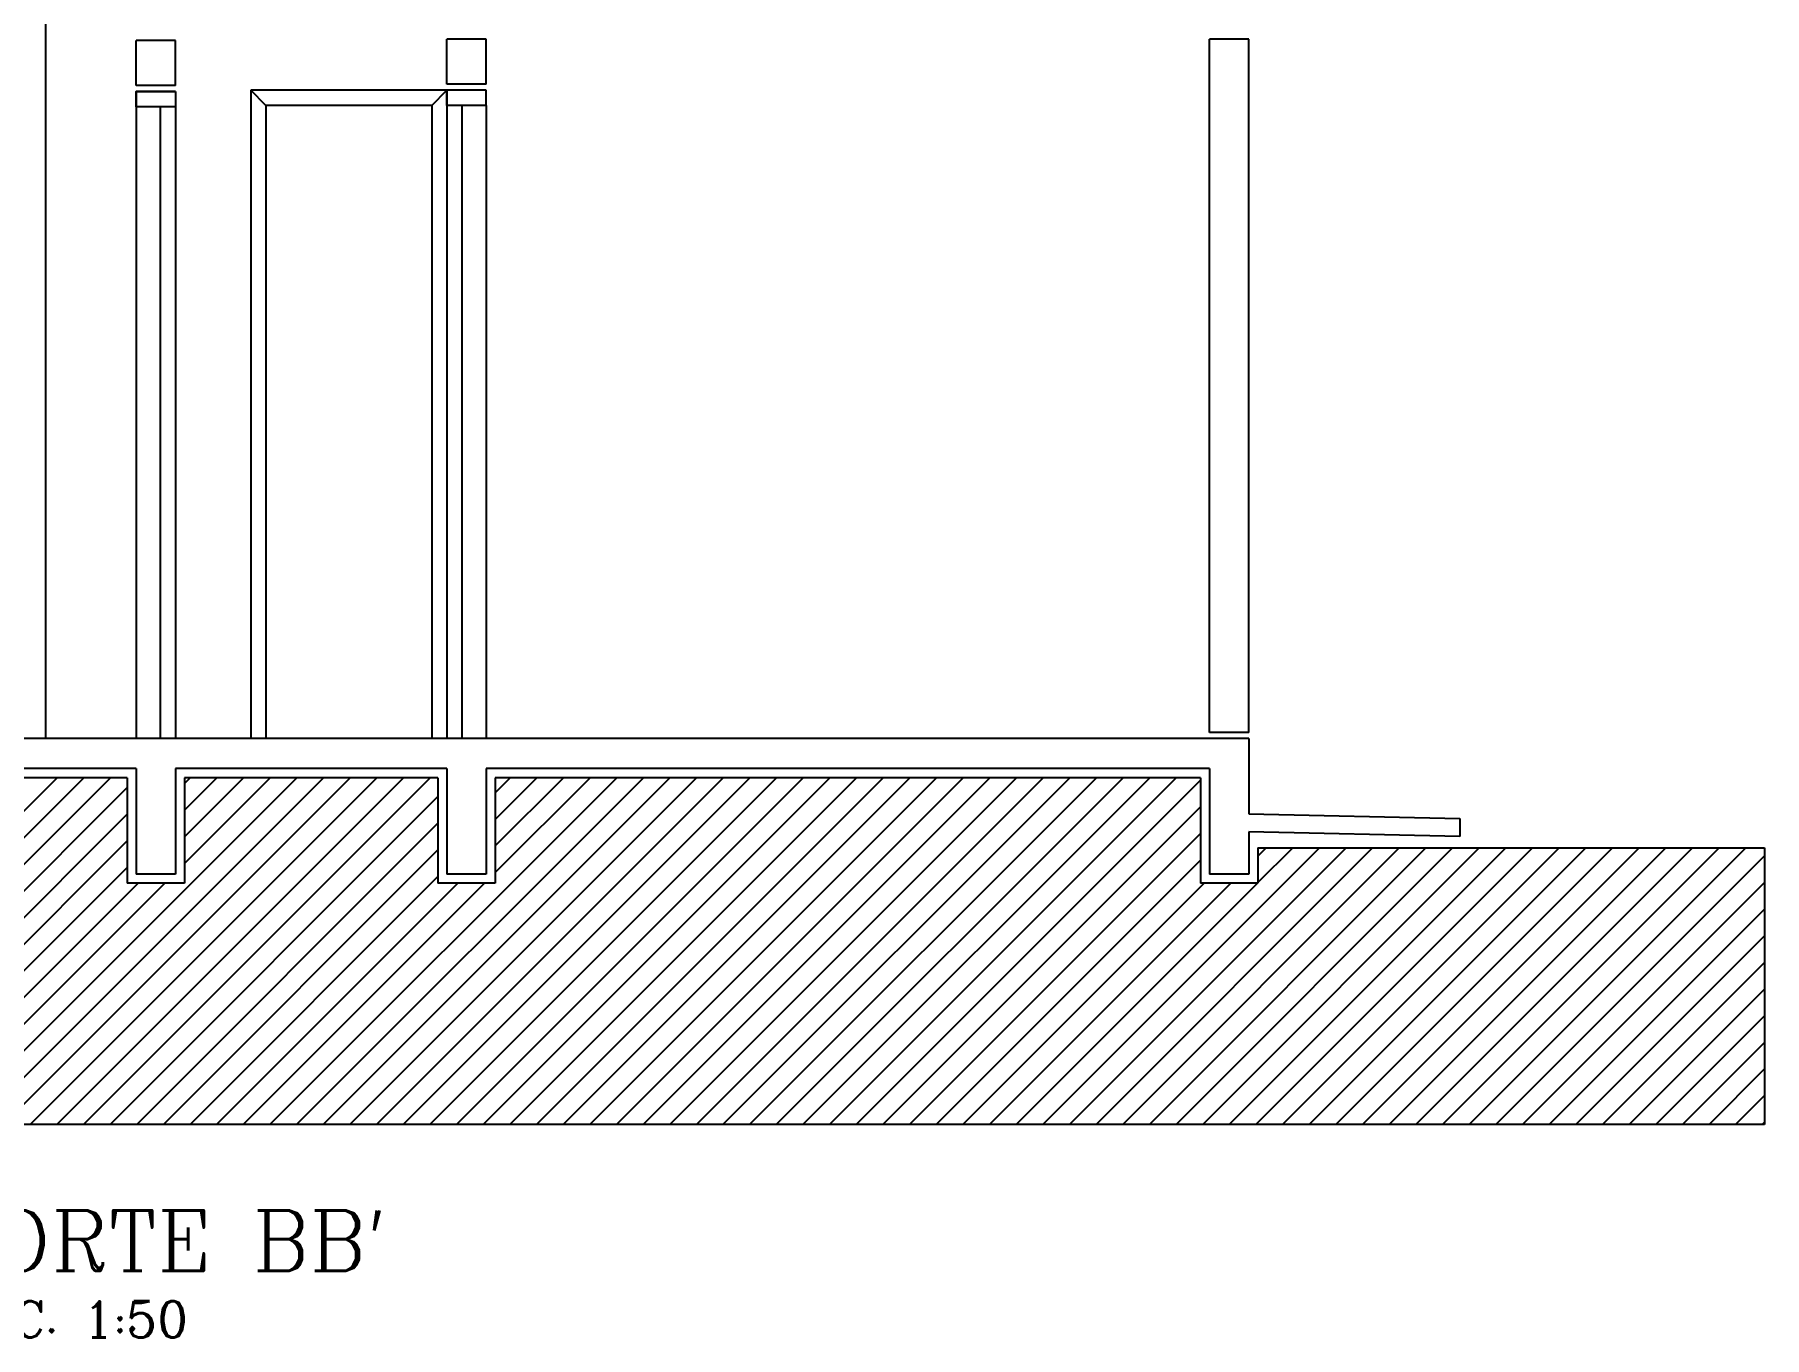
# Model space of a CAD drawing. Extents: x 121.8 to 221.5, y 86.6 to 106.4.
# Drawn here: x 186.04 to 191.78, y 96.89 to 101.21 of the extents above; entities that cross this region are included whole.
import ezdxf

# ---------------------------------------------------------------- set-up
doc = ezdxf.new("R2010")
doc.units = 0
doc.header["$LTSCALE"] = 15
doc.layers.get('0').update_dxf_attribs({"linetype": 'CONTINUOUS'})
for name, color, linetype in [('CONCRETO', 5, 'CONTINUOUS'), ('CORTETERRA', 244, 'CONTINUOUS'), ('JANELA', 5, 'CONTINUOUS'), ('PAREDE', 7, 'CONTINUOUS'), ('TELHADO', 20, 'CONTINUOUS'), ('TEXTO', 1, 'CONTINUOUS'), ('VISTAL', 30, 'CONTINUOUS'), ('VISTAP', 244, 'CONTINUOUS')]:
    doc.layers.add(name, color=color, linetype=linetype)
doc.styles.add('ROMANC', font='ROMANC.SHX')

# ---------------------------------------------------------------- blocks, each defined once
blk = doc.blocks.new('*X87')
at = {"color": 0, "linetype": 'CONTINUOUS'}
for p, q in [((184.6598, 82.748), (185.8098, 83.898)), ((184.7481, 82.748), (185.8981, 83.898)), ((184.8365, 82.748), (185.9865, 83.898)), ((185.4552, 82.748), (186.6052, 83.898)), ((185.5436, 82.748), (186.6936, 83.898)), ((185.632, 82.748), (186.782, 83.898)), ((185.7204, 82.748), (186.8704, 83.898)), ((185.8088, 82.748), (186.9588, 83.898)), ((185.8972, 82.748), (187.0472, 83.898)), ((186.2322, 83.6133), (186.5169, 83.898)), ((186.2322, 83.7017), (186.4285, 83.898)), ((186.2322, 83.7901), (186.3401, 83.898)), ((186.2322, 83.8784), (186.2517, 83.898)), ((186.5159, 82.748), (187.6659, 83.898)), ((186.6043, 82.748), (187.7543, 83.898)), ((186.6927, 82.748), (187.8427, 83.898)), ((186.7811, 82.748), (187.9311, 83.898)), ((186.8695, 82.748), (188.0195, 83.898)), ((186.9578, 82.748), (188.1078, 83.898)), ((187.0462, 82.748), (188.1962, 83.898)), ((187.1346, 82.748), (188.2846, 83.898)), ((187.223, 82.748), (188.373, 83.898)), ((187.2627, 83.8483), (187.3124, 83.898)), ((187.2627, 83.7599), (187.4007, 83.898)), ((187.2627, 83.6715), (187.4891, 83.898)), ((187.2627, 83.5831), (187.5775, 83.898)), ((187.3114, 82.748), (188.4614, 83.898)), ((187.3998, 82.748), (188.5498, 83.898)), ((187.4882, 82.748), (188.6382, 83.898)), ((187.5766, 82.748), (188.7266, 83.898)), ((187.665, 82.748), (188.815, 83.898)), ((187.7533, 82.748), (188.9033, 83.898)), ((187.8417, 82.748), (188.9917, 83.898)), ((187.9301, 82.748), (189.0801, 83.898)), ((188.0185, 82.748), (189.1685, 83.898)), ((188.1069, 82.748), (189.2569, 83.898)), ((188.1953, 82.748), (189.3453, 83.898)), ((188.2837, 82.748), (189.4337, 83.898)), ((188.3721, 82.748), (189.5221, 83.898)), ((188.4604, 82.748), (189.6027, 83.8902)), ((184.9249, 82.748), (186.0422, 83.8652)), ((185.9856, 82.748), (187.0727, 83.8351)), ((185.0133, 82.748), (186.0422, 83.7768)), ((188.5488, 82.748), (189.6027, 83.8018)), ((186.074, 82.748), (187.0727, 83.7467)), ((188.6372, 82.748), (189.6027, 83.7134)), ((185.1017, 82.748), (186.0422, 83.6884)), ((186.1624, 82.748), (187.0727, 83.6583)), ((189.0792, 82.748), (189.9965, 83.6653)), ((189.1676, 82.748), (190.0849, 83.6653)), ((189.2559, 82.748), (190.1733, 83.6653)), ((189.3443, 82.748), (190.2617, 83.6653)), ((189.4327, 82.748), (190.3501, 83.6653)), ((189.5211, 82.748), (190.4385, 83.6653)), ((189.6095, 82.748), (190.5269, 83.6653)), ((189.6979, 82.748), (190.6152, 83.6653)), ((189.7863, 82.748), (190.7036, 83.6653)), ((189.7927, 83.6382), (189.8198, 83.6653)), ((189.7927, 83.5499), (189.9081, 83.6653)), ((189.8747, 82.748), (190.792, 83.6653)), ((189.9631, 82.748), (190.8804, 83.6653)), ((190.0514, 82.748), (190.9688, 83.6653)), ((190.1398, 82.748), (191.0572, 83.6653)), ((190.2282, 82.748), (191.1456, 83.6653)), ((190.3166, 82.748), (191.234, 83.6653)), ((190.405, 82.748), (191.3224, 83.6653)), ((190.4934, 82.748), (191.4107, 83.6653)), ((185.1901, 82.748), (186.0422, 83.6001)), ((188.7256, 82.748), (189.6027, 83.625)), ((190.5818, 82.748), (191.4727, 83.6389)), ((185.2785, 82.748), (186.0785, 83.548)), ((185.3669, 82.748), (186.1669, 83.548)), ((186.2507, 82.748), (187.0727, 83.5699)), ((186.3391, 82.748), (187.1391, 83.548)), ((186.4275, 82.748), (187.2275, 83.548)), ((188.814, 82.748), (189.614, 83.548)), ((188.9024, 82.748), (189.7024, 83.548)), ((188.9908, 82.748), (189.7908, 83.548)), ((190.6702, 82.748), (191.4727, 83.5505)), ((190.7585, 82.748), (191.4727, 83.4621)), ((190.8469, 82.748), (191.4727, 83.3737)), ((190.9353, 82.748), (191.4727, 83.2853)), ((191.0237, 82.748), (191.4727, 83.1969)), ((191.1121, 82.748), (191.4727, 83.1085)), ((191.2005, 82.748), (191.4727, 83.0201)), ((191.2889, 82.748), (191.4727, 82.9318)), ((191.3773, 82.748), (191.4727, 82.8434)), ((191.4657, 82.748), (191.4727, 82.755))]:
    blk.add_line(p, q, dxfattribs=at)
blk = doc.blocks.new('A$CF1D2')
at = {"layer": 'TEXTO', "color": 1, "ltscale": 0.3, "style": 'ROMANC'}
blk.add_text('ESC. 1:50', height=0.12, dxfattribs=at).set_placement((0.0157, 0.005))

msp = doc.modelspace()

# ---------------------------------------------------------------- linework, layer by layer
at = {"layer": 'CONCRETO', "color": 5}
for p, q in [((186.5057, 101.0215), (186.3757, 101.0215)), ((186.3757, 101.0215), (186.3757, 100.9715)), ((186.5057, 101.0215), (186.5057, 100.9715)), ((187.5362, 101.0258), (187.4062, 101.0258)), ((187.4062, 100.9758), (187.4062, 101.0258)), ((187.5362, 100.9758), (187.5362, 101.0258)), ((186.5057, 100.9715), (186.3757, 100.9715)), ((187.5362, 100.9758), (187.4062, 100.9758)), ((190.0662, 98.8758), (182.9962, 98.8758)), ((190.0662, 98.8758), (190.0662, 98.6258)), ((186.3757, 98.7758), (183.1262, 98.7758)), ((186.3757, 98.7758), (186.3757, 98.4258)), ((187.4062, 98.7758), (186.5057, 98.7758)), ((186.5057, 98.7758), (186.5057, 98.4258)), ((187.4062, 98.7758), (187.4062, 98.4258)), ((189.9362, 98.7758), (187.5362, 98.7758)), ((187.5362, 98.7758), (187.5362, 98.4258)), ((189.9362, 98.7758), (189.9362, 98.4258)), ((190.0662, 98.5658), (190.0662, 98.4258)), ((186.5057, 98.4258), (186.3757, 98.4258)), ((187.5362, 98.4258), (187.4062, 98.4258)), ((190.0662, 98.4258), (189.9362, 98.4258))]:
    msp.add_line(p, q, dxfattribs=at)
at = {"layer": 'CONCRETO', "linetype": 'CONTINUOUS'}
for p, q in [((190.0662, 98.6258), (190.7662, 98.6108)), ((190.7662, 98.6108), (190.7662, 98.5508)), ((190.7662, 98.5508), (190.0662, 98.5658))]:
    msp.add_line(p, q, dxfattribs=at)
at = {"layer": 'CONCRETO', "color": 5}
msp.add_lwpolyline([(186.5057, 101.0215), (186.5057, 100.9715), (186.3757, 100.9715), (186.3757, 101.0215)], close=True, dxfattribs=at)
at = {"layer": 'CORTETERRA', "color": 244}
for p, q in [((186.3457, 98.7458), (183.1562, 98.7458)), ((186.3457, 98.7458), (186.3457, 98.3958)), ((187.3762, 98.7458), (186.5357, 98.7458)), ((186.5357, 98.7458), (186.5357, 98.3958)), ((187.3762, 98.7458), (187.3762, 98.3958)), ((189.9062, 98.7458), (187.5662, 98.7458)), ((187.5662, 98.7458), (187.5662, 98.3958)), ((189.9062, 98.7458), (189.9062, 98.3958)), ((190.0962, 98.5132), (190.0962, 98.3958)), ((190.0962, 98.5132), (191.7762, 98.5132)), ((186.5357, 98.3958), (186.3457, 98.3958)), ((187.5662, 98.3958), (187.3762, 98.3958)), ((190.0962, 98.3958), (189.9062, 98.3958)), ((191.7762, 97.5958), (181.2862, 97.5958))]:
    msp.add_line(p, q, dxfattribs=at)
at = {"layer": 'JANELA', "color": 5}
for p, q in [((186.3757, 100.9715), (186.3757, 98.8758)), ((187.5362, 100.9758), (187.5362, 98.8758))]:
    msp.add_line(p, q, dxfattribs=at)
at = {"layer": 'JANELA', "color": 1}
for p, q in [((186.4557, 100.9715), (186.4557, 98.8758)), ((186.5057, 100.9715), (186.5057, 98.8758)), ((187.4062, 100.9758), (187.4062, 98.8758)), ((187.4562, 100.9758), (187.4562, 98.8758))]:
    msp.add_line(p, q, dxfattribs=at)
at = {"layer": 'PAREDE', "color": 244}
for p, q in [((186.0762, 98.8758), (186.0762, 101.4658)), ((186.7562, 101.0258), (186.7562, 98.8758)), ((186.8062, 100.9758), (186.7562, 101.0258)), ((187.4062, 101.0258), (186.7562, 101.0258)), ((187.3562, 100.9758), (187.4062, 101.0258)), ((187.4062, 101.0258), (187.4062, 98.8758)), ((186.8062, 100.9758), (186.8062, 98.8758)), ((187.3562, 100.9758), (186.8062, 100.9758)), ((187.3562, 100.9758), (187.3562, 98.8758))]:
    msp.add_line(p, q, dxfattribs=at)
at = {"layer": 'PAREDE', "color": 6}
for p, q in [((186.5057, 101.1915), (186.3757, 101.1915)), ((186.3757, 101.0415), (186.3757, 101.1915)), ((186.5057, 101.0415), (186.5057, 101.1915)), ((187.5362, 101.1958), (187.4062, 101.1958)), ((187.4062, 101.0458), (187.4062, 101.1958)), ((187.5362, 101.0458), (187.5362, 101.1958)), ((189.9362, 98.8958), (189.9362, 101.1958)), ((190.0662, 101.1958), (189.9362, 101.1958)), ((190.0662, 98.8958), (190.0662, 101.1958)), ((186.5057, 101.0415), (186.3757, 101.0415)), ((187.5362, 101.0458), (187.4062, 101.0458)), ((190.0662, 98.8958), (189.9362, 98.8958))]:
    msp.add_line(p, q, dxfattribs=at)
at = {"layer": 'VISTAP', "color": 244}
msp.add_line((191.7762, 98.5132), (191.7762, 97.5958), dxfattribs=at)

# ---------------------------------------------------------------- block references
at = {"layer": 'TELHADO', "color": 30, "linetype": 'CONTINUOUS'}
msp.add_blockref('A$CF1D2', (185.7404, 96.8843), dxfattribs=at)
at = {"layer": 'VISTAL', "color": 244, "linetype": 'CONTINUOUS'}
msp.add_blockref('*X87', (0.3036, 14.8478), dxfattribs=at)

# ---------------------------------------------------------------- texts
at = {"layer": 'TEXTO', "color": 5, "ltscale": 0.3, "style": 'ROMANC'}
msp.add_text("CORTE BB'", height=0.2, dxfattribs=at).set_placement((185.7255, 97.1105))

doc.saveas('drawing.dxf')
